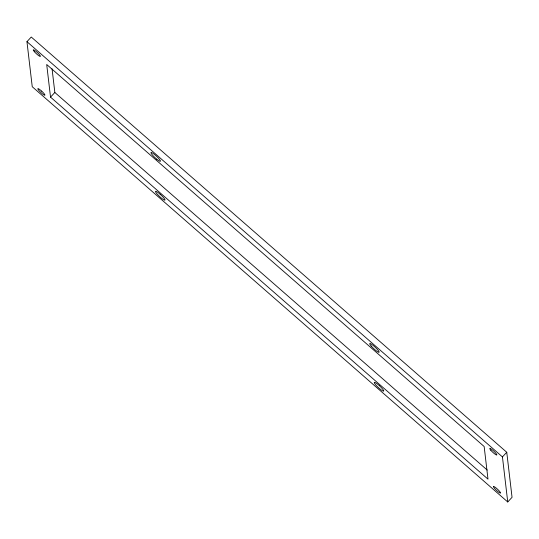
<?xml version="1.0" encoding="UTF-8"?>
<svg xmlns="http://www.w3.org/2000/svg" width="539" height="539" viewBox="0 0 539 539"><rect width="100%" height="100%" fill="white"/><g stroke="black" fill="none" stroke-linecap="round" stroke-linejoin="round"><path stroke-width="0.81" d="M26.95 41.678L31.262 37.036L506.754 452.268L512.05 497.322L507.738 501.964L32.246 86.732L26.95 41.678L502.442 456.91L507.738 501.964M50.531 97.128L46.698 64.505L484.157 446.514L487.99 479.144L50.531 97.128L54.843 92.486L52.067 68.83M502.442 456.91L506.754 452.268M54.843 92.486L487.229 470.069M493.495 486.535L493.475 486.791A4.817 0.775 42.9 0 0 499.127 492.525A4.817 0.775 42.9 0 0 498.46 490.14L497.571 489.271A4.817 0.775 42.9 0 0 493.495 486.535M160.184 194.276L158.951 193.245A6.421 1.031 42.9 0 0 155.501 191.554L155.683 192.079A6.421 1.031 42.9 0 0 160.959 197.739A6.421 1.031 42.9 0 0 165.022 199.922L164.84 199.403A6.421 1.031 42.9 0 0 160.184 194.276M156.775 159.207L155.542 158.149A6.421 1.031 42.9 0 1 151.061 153.11L150.94 152.638A6.421 1.031 42.9 0 1 155.232 155.097A6.421 1.031 42.9 0 1 160.332 160.676L160.454 161.148A6.421 1.031 42.9 0 1 156.775 159.207M379.341 385.668L378.102 384.59A6.421 1.031 42.9 0 0 374.241 382.447L374.315 382.872A6.421 1.031 42.9 0 0 379.261 388.376A6.421 1.031 42.9 0 0 383.734 391.044L383.667 390.62A6.421 1.031 42.9 0 0 379.341 385.668M41.692 91.158L40.762 90.35A4.817 0.775 42.9 0 0 37.831 88.881A4.817 0.775 42.9 0 0 41.395 92.984A4.817 0.775 42.9 0 0 44.946 95.167L44.899 94.857A4.817 0.775 42.9 0 0 41.692 91.158M490.874 450.334A4.817 0.775 42.9 0 0 496.783 455.024A4.817 0.775 42.9 0 0 492.248 449.782A4.817 0.775 42.9 0 0 490.874 450.334M34.415 51.737A4.817 0.775 42.9 0 0 40.31 56.4A4.817 0.775 42.9 0 0 35.749 51.144A4.817 0.775 42.9 0 0 34.415 51.737M371.196 346.065A6.421 1.031 42.9 0 0 379.065 352.317A6.421 1.031 42.9 0 0 373.022 345.331A6.421 1.031 42.9 0 0 371.196 346.065"/></g></svg>
